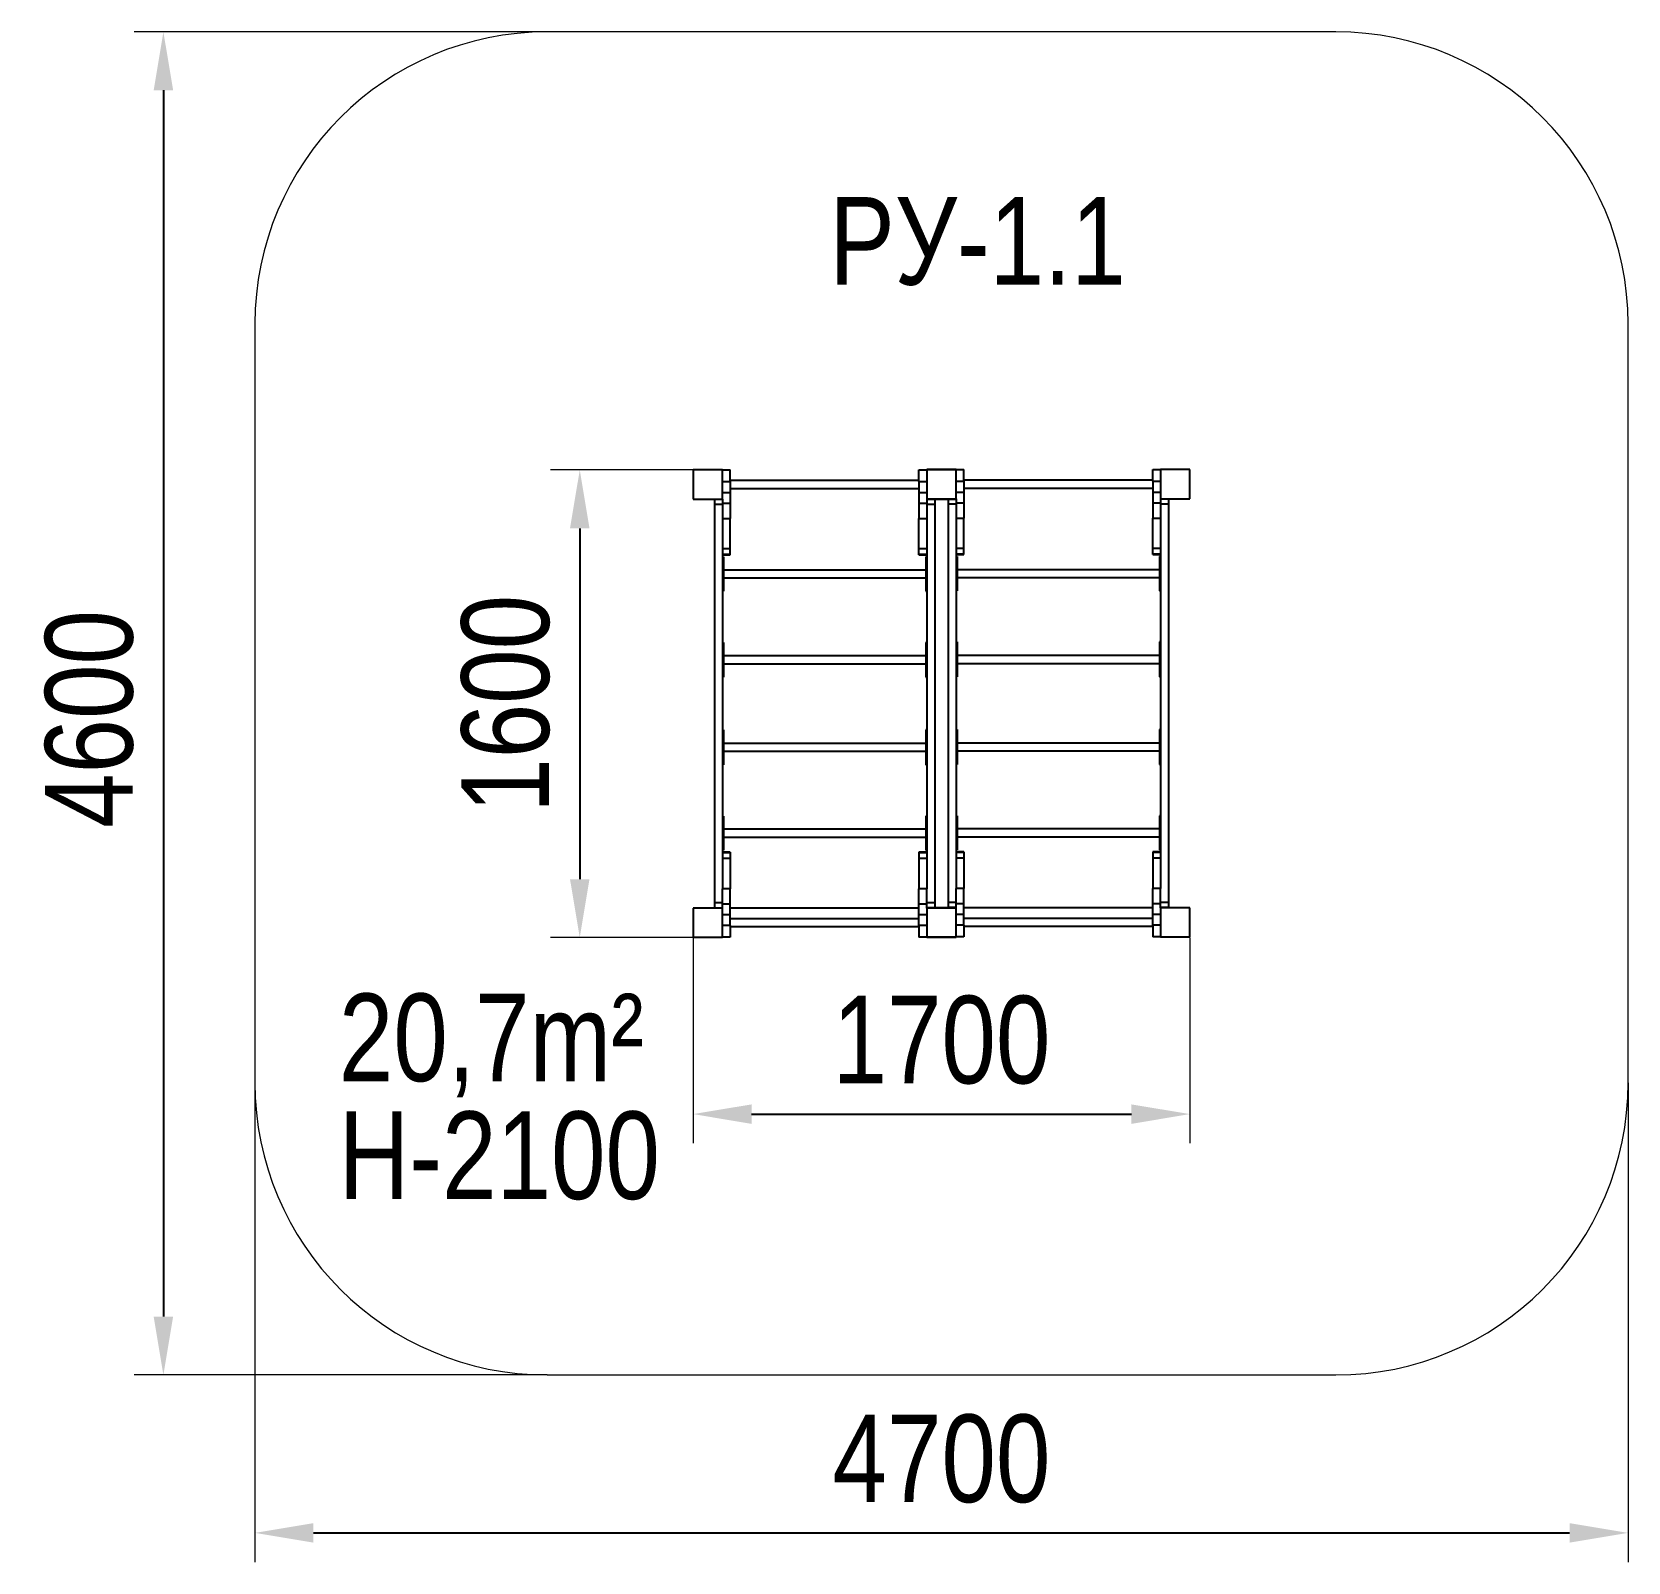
# Model space of a CAD drawing. Header units: millimetres. Extents: x -3023 to 2440, y -2886 to 2354.
import ezdxf

# ---------------------------------------------------------------- set-up
doc = ezdxf.new("R2010")
doc.units = ezdxf.units.MM
for name, color, linetype in [('DIKOM_АРТИКУЛ', 7, 'Continuous'), ('DIKOM_ЗОНА', 80, 'Continuous'), ('DIKOM_ОБЪЕКТ', 7, 'Continuous'), ('DIKOM_РАЗМЕР_ЗОНА', 7, 'Continuous'), ('DIKOM_РАЗМЕР_ОБЪЕКТА', 7, 'Continuous')]:
    doc.layers.add(name, color=color, linetype=linetype)
doc.styles.add('style1', font='arial.ttf', dxfattribs={"width": 0.8})
doc.dimstyles.new('1-50', dxfattribs={"dimtxt": 300, "dimasz": 200, "dimexe": 100, "dimexo": 0, "dimgap": 100, "dimtad": 1, "dimdec": 0, "dimtxsty": 'style1', "dimcen": 0, "dimclrd": 7, "dimclre": 7, "dimadec": 1, "dimazin": 2, "dimtfac": 1, "dimtdec": 0, "dimtmove": 0, "dimatfit": 3, "dimfxl": 0, "dimlwd": 25, "dimlwe": 18, "dimarcsym": 0})

# ---------------------------------------------------------------- blocks, each defined once
blk = doc.blocks.new('*D0')
at = {"layer": 'Defpoints', "color": 0, "transparency": 16777216}
for p in [(-760, 853.8), (-1148.1, -747.5), (-760, -747.5)]:
    blk.add_point(p, dxfattribs=at)
at = {"layer": 'DIKOM_РАЗМЕР_ОБЪЕКТА', "color": 7, "lineweight": 18, "transparency": 16777216}
for p, q in [((-760, 853.8), (-1248.1, 853.8)), ((-760, -747.5), (-1248.1, -747.5))]:
    blk.add_line(p, q, dxfattribs=at)
at = {"layer": 'DIKOM_РАЗМЕР_ОБЪЕКТА', "color": 7, "lineweight": 25, "transparency": 16777216}
blk.add_line((-1148.1, 653.8), (-1148.1, -547.5), dxfattribs=at)
at = {"layer": 'DIKOM_РАЗМЕР_ОБЪЕКТА', "color": 7, "transparency": 16777216}
for points in [[(-1181.5, 653.8), (-1114.8, 653.8), (-1148.1, 853.8)], [(-1181.5, -547.5), (-1114.8, -547.5), (-1148.1, -747.5)]]:
    blk.add_solid(points, dxfattribs=at)
at = {"layer": 'DIKOM_РАЗМЕР_ОБЪЕКТА', "color": 0, "transparency": 16777216, "insert": (-1401.3, 53.1), "char_height": 300, "attachment_point": 5, "rotation": 90, "style": 'style1'}
blk.add_mtext('1600', dxfattribs=at)
blk = doc.blocks.new('*D1')
at = {"layer": 'Defpoints', "color": 0, "transparency": 16777216}
for p in [(-760, -747.5), (940, -747.5), (940, -1351.9)]:
    blk.add_point(p, dxfattribs=at)
at = {"layer": 'DIKOM_РАЗМЕР_ОБЪЕКТА', "color": 7, "lineweight": 18, "transparency": 16777216}
for p, q in [((-760, -747.5), (-760, -1451.9)), ((940, -747.5), (940, -1451.9))]:
    blk.add_line(p, q, dxfattribs=at)
at = {"layer": 'DIKOM_РАЗМЕР_ОБЪЕКТА', "color": 7, "lineweight": 25, "transparency": 16777216}
blk.add_line((-560, -1351.9), (740, -1351.9), dxfattribs=at)
at = {"layer": 'DIKOM_РАЗМЕР_ОБЪЕКТА', "color": 7, "transparency": 16777216}
for points in [[(-560, -1318.6), (-560, -1385.3), (-760, -1351.9)], [(740, -1318.6), (740, -1385.3), (940, -1351.9)]]:
    blk.add_solid(points, dxfattribs=at)
at = {"layer": 'DIKOM_РАЗМЕР_ОБЪЕКТА', "color": 0, "transparency": 16777216, "insert": (90, -1098.8), "char_height": 300, "attachment_point": 5, "style": 'style1'}
blk.add_mtext('1700', dxfattribs=at)
blk = doc.blocks.new('*D2')
at = {"layer": 'Defpoints', "color": 0, "transparency": 16777216}
for p in [(-1260, 2353.8), (-2573.2, -2245.1), (-1260, -2245.1)]:
    blk.add_point(p, dxfattribs=at)
at = {"layer": 'DIKOM_РАЗМЕР_ЗОНА', "color": 7, "lineweight": 18, "transparency": 16777216}
for p, q in [((-1260, 2353.8), (-2673.2, 2353.8)), ((-1260, -2245.1), (-2673.2, -2245.1))]:
    blk.add_line(p, q, dxfattribs=at)
at = {"layer": 'DIKOM_РАЗМЕР_ЗОНА', "color": 7, "lineweight": 25, "transparency": 16777216}
blk.add_line((-2573.2, 2153.8), (-2573.2, -2045.1), dxfattribs=at)
at = {"layer": 'DIKOM_РАЗМЕР_ЗОНА', "color": 7, "transparency": 16777216}
for points in [[(-2606.5, 2153.8), (-2539.8, 2153.8), (-2573.2, 2353.8)], [(-2606.5, -2045.1), (-2539.8, -2045.1), (-2573.2, -2245.1)]]:
    blk.add_solid(points, dxfattribs=at)
at = {"layer": 'DIKOM_РАЗМЕР_ЗОНА', "color": 0, "transparency": 16777216, "insert": (-2826.3, 1.3), "char_height": 300, "attachment_point": 5, "rotation": 90, "style": 'style1'}
blk.add_mtext('4600', dxfattribs=at)
blk = doc.blocks.new('*D3')
at = {"layer": 'Defpoints', "color": 0, "transparency": 16777216}
for p in [(-2260, -1245.1), (2440, -1245.1), (2440, -2785.9)]:
    blk.add_point(p, dxfattribs=at)
at = {"layer": 'DIKOM_РАЗМЕР_ЗОНА', "color": 7, "lineweight": 18, "transparency": 16777216}
for p, q in [((-2260, -1245.1), (-2260, -2885.9)), ((2440, -1245.1), (2440, -2885.9))]:
    blk.add_line(p, q, dxfattribs=at)
at = {"layer": 'DIKOM_РАЗМЕР_ЗОНА', "color": 7, "lineweight": 25, "transparency": 16777216}
blk.add_line((-2060, -2785.9), (2240, -2785.9), dxfattribs=at)
at = {"layer": 'DIKOM_РАЗМЕР_ЗОНА', "color": 7, "transparency": 16777216}
for points in [[(-2060, -2752.6), (-2060, -2819.3), (-2260, -2785.9)], [(2240, -2752.6), (2240, -2819.3), (2440, -2785.9)]]:
    blk.add_solid(points, dxfattribs=at)
at = {"layer": 'DIKOM_РАЗМЕР_ЗОНА', "color": 0, "transparency": 16777216, "insert": (90, -2532.8), "char_height": 300, "attachment_point": 5, "style": 'style1'}
blk.add_mtext('4700', dxfattribs=at)

msp = doc.modelspace()

# ---------------------------------------------------------------- linework, layer by layer
at = {"layer": 'DIKOM_ЗОНА', "color": 3, "lineweight": 15}
for p, q in [((1440, 2353.8), (-1260, 2353.8)), ((-2260, 1353.8), (-2260, -1245.1)), ((2440, -1245.1), (2440, 1353.8)), ((-1260, -2245.1), (1440, -2245.1))]:
    msp.add_line(p, q, dxfattribs=at)
for centre, start, end in [((-1260, 1353.8), 90, 180), ((1440, 1353.8), 0, 90), ((-1260, -1245.1), 180, 270), ((1440, -1245.1), 270, 0)]:
    msp.add_arc(centre, 1000, start, end, dxfattribs=at)
at = {"layer": 'DIKOM_ОБЪЕКТ'}
for p, q in [((-760, 853.8), (-760, 753.8)), ((-660, 853.8), (-760, 853.8)), ((-660, 853.8), (-633, 853.8)), ((-660, 753.8), (-660, 853.8)), ((-633, 813.8), (-633, 853.8)), ((13, 853.8), (40, 853.8)), ((13, 813.8), (13, 853.8)), ((40, 855.1), (40, 755.1)), ((140, 855.1), (40, 855.1)), ((40, 853.8), (40, 753.8)), ((140, 853.8), (40, 853.8)), ((140, 855.1), (167, 855.1)), ((140, 755.1), (140, 855.1)), ((140, 753.8), (140, 853.8)), ((167, 815.1), (167, 855.1)), ((813, 855.1), (840, 855.1)), ((813, 815.1), (813, 855.1)), ((840, 855.1), (840, 755.1)), ((940, 855.1), (840, 855.1)), ((940, 755.1), (940, 855.1)), ((-660, 813.8), (-633, 813.8)), ((-660, 776.9), (-633, 776.9)), ((13, 817.3), (-633, 817.3)), ((-633, 813.8), (-633, 776.9)), ((-633, 790.3), (13, 790.3)), ((-633, 776.9), (-633, 740.2)), ((13, 813.8), (40, 813.8)), ((13, 813.8), (13, 776.9)), ((13, 776.9), (40, 776.9)), ((13, 776.9), (13, 740.2)), ((140, 815.1), (167, 815.1)), ((140, 778.2), (167, 778.2)), ((813, 818.6), (167, 818.6)), ((167, 815.1), (167, 778.2)), ((167, 791.6), (813, 791.6)), ((167, 778.2), (167, 741.5)), ((813, 815.1), (840, 815.1)), ((813, 815.1), (813, 778.2)), ((813, 778.2), (840, 778.2)), ((813, 778.2), (813, 741.5)), ((-760, 753.8), (-660, 753.8)), ((-687, 753.8), (-687, 735.7)), ((-660, 735.7), (-687, 735.7)), ((-687, 735.7), (-687, -628)), ((-660, 753.8), (-660, 740.2)), ((-660, 740.2), (-633, 740.2)), ((-660, 740.2), (-660, 689.5)), ((-633, 740.2), (-633, 687.9)), ((13, 740.2), (40, 740.2)), ((13, 740.2), (13, 687.9)), ((40, 755.1), (140, 755.1)), ((40, 753.8), (40, 740.2)), ((40, 753.8), (140, 753.8)), ((40, 740.2), (40, 689.5)), ((67, 735.7), (40, 735.7)), ((67, 753.8), (67, 735.7)), ((67, 735.7), (67, -628)), ((113, 755.1), (113, 736.9)), ((140, 736.9), (113, 736.9)), ((113, 736.9), (113, -626.8)), ((140, 755.1), (140, 741.5)), ((140, 741.5), (167, 741.5)), ((140, 741.5), (140, 690.7)), ((167, 741.5), (167, 689.1)), ((813, 741.5), (840, 741.5)), ((813, 741.5), (813, 689.1)), ((840, 755.1), (840, 741.5)), ((840, 755.1), (940, 755.1)), ((840, 741.5), (840, 690.7)), ((867, 736.9), (840, 736.9)), ((867, 755.1), (867, 736.9)), ((867, 736.9), (867, -626.8)), ((-660, 689.5), (-660, -577.1)), ((-660, 687.9), (-633, 687.9)), ((-633, 584.7), (-633, 687.9)), ((13, 584.7), (13, 687.9)), ((13, 687.9), (40, 687.9)), ((40, 689.5), (40, -577.1)), ((140, 690.7), (140, -575.9)), ((140, 689.1), (167, 689.1)), ((167, 586), (167, 689.1)), ((813, 586), (813, 689.1)), ((813, 689.1), (840, 689.1)), ((840, 690.7), (840, -575.9)), ((-660, 584.7), (-633, 584.7)), ((-660, 565.1), (-633, 565.1)), ((-660, 562.8), (-633, 562.8)), ((-656, 556.1), (-660, 556.1)), ((-656, 556.1), (-656, 541.2)), ((-633, 565.1), (-633, 584.7)), ((-633, 562.8), (-633, 565.1)), ((13, 584.7), (40, 584.7)), ((13, 565.1), (13, 584.7)), ((13, 565.1), (40, 565.1)), ((13, 562.8), (13, 565.1)), ((13, 562.8), (40, 562.8)), ((40, 556.1), (36, 556.1)), ((36, 556.1), (36, 541.2)), ((140, 586), (167, 586)), ((140, 566.3), (167, 566.3)), ((140, 564), (167, 564)), ((144, 557.3), (140, 557.3)), ((144, 557.3), (144, 542.5)), ((167, 566.3), (167, 586)), ((167, 564), (167, 566.3)), ((813, 586), (840, 586)), ((813, 566.3), (813, 586)), ((813, 566.3), (840, 566.3)), ((813, 564), (813, 566.3)), ((813, 564), (840, 564)), ((840, 557.3), (836, 557.3)), ((836, 557.3), (836, 542.5)), ((-656, 541.2), (-660, 541.2)), ((-656, 541.2), (-656, 463.9)), ((36, 510.9), (-656, 510.9)), ((40, 541.2), (36, 541.2)), ((36, 541.2), (36, 463.9)), ((144, 542.5), (140, 542.5)), ((144, 542.5), (144, 465.2)), ((836, 512.2), (144, 512.2)), ((840, 542.5), (836, 542.5)), ((836, 542.5), (836, 465.2)), ((-656, 463.9), (-660, 463.9)), ((-660, 438.8), (-656, 438.8)), ((-656, 483.9), (36, 483.9)), ((-656, 463.9), (-656, 438.8)), ((40, 463.9), (36, 463.9)), ((36, 463.9), (36, 438.8)), ((36, 438.8), (40, 438.8)), ((144, 465.2), (140, 465.2)), ((140, 440), (144, 440)), ((144, 485.2), (836, 485.2)), ((144, 465.2), (144, 440)), ((840, 465.2), (836, 465.2)), ((836, 465.2), (836, 440)), ((836, 440), (840, 440)), ((-656, 263.5), (-660, 263.5)), ((-656, 245.1), (-660, 245.1)), ((-656, 263.5), (-656, 245.1)), ((-656, 245.1), (-656, 165.3)), ((40, 263.5), (36, 263.5)), ((36, 263.5), (36, 245.1)), ((40, 245.1), (36, 245.1)), ((36, 245.1), (36, 165.3)), ((144, 264.8), (140, 264.8)), ((144, 246.3), (140, 246.3)), ((144, 264.8), (144, 246.3)), ((144, 246.3), (144, 166.6)), ((840, 264.8), (836, 264.8)), ((836, 264.8), (836, 246.3)), ((840, 246.3), (836, 246.3)), ((836, 246.3), (836, 166.6)), ((-656, 165.3), (-660, 165.3)), ((36, 217.1), (-656, 217.1)), ((-656, 190.1), (36, 190.1)), ((-656, 165.3), (-656, 143.8)), ((40, 165.3), (36, 165.3)), ((36, 165.3), (36, 143.8)), ((144, 166.6), (140, 166.6)), ((836, 218.4), (144, 218.4)), ((144, 191.4), (836, 191.4)), ((144, 166.6), (144, 145)), ((840, 166.6), (836, 166.6)), ((836, 166.6), (836, 145)), ((-660, 143.8), (-656, 143.8)), ((36, 143.8), (40, 143.8)), ((140, 145), (144, 145)), ((836, 145), (840, 145)), ((-656, -36.2), (-660, -36.2)), ((-656, -36.2), (-656, -57.8)), ((40, -36.2), (36, -36.2)), ((36, -36.2), (36, -57.8)), ((144, -35), (140, -35)), ((144, -35), (144, -56.6)), ((840, -35), (836, -35)), ((836, -35), (836, -56.6)), ((-656, -57.8), (-660, -57.8)), ((-656, -57.8), (-656, -137.6)), ((36, -82.6), (-656, -82.6)), ((40, -57.8), (36, -57.8)), ((36, -57.8), (36, -137.6)), ((144, -56.6), (140, -56.6)), ((144, -56.6), (144, -136.3)), ((836, -81.4), (144, -81.4)), ((144, -108.4), (836, -108.4)), ((840, -56.6), (836, -56.6)), ((836, -56.6), (836, -136.3)), ((-656, -137.6), (-660, -137.6)), ((-660, -156), (-656, -156)), ((-656, -109.6), (36, -109.6)), ((-656, -137.6), (-656, -156)), ((40, -137.6), (36, -137.6)), ((36, -137.6), (36, -156)), ((36, -156), (40, -156)), ((144, -136.3), (140, -136.3)), ((140, -154.7), (144, -154.7)), ((144, -136.3), (144, -154.7)), ((840, -136.3), (836, -136.3)), ((836, -136.3), (836, -154.7)), ((836, -154.7), (840, -154.7)), ((-656, -331.2), (-660, -331.2)), ((-656, -356.4), (-660, -356.4)), ((-656, -331.2), (-656, -356.4)), ((-656, -356.4), (-656, -433.7)), ((36, -376.4), (-656, -376.4)), ((40, -331.2), (36, -331.2)), ((36, -331.2), (36, -356.4)), ((40, -356.4), (36, -356.4)), ((36, -356.4), (36, -433.7)), ((144, -330), (140, -330)), ((144, -355.2), (140, -355.2)), ((144, -330), (144, -355.2)), ((144, -355.2), (144, -432.5)), ((836, -375.2), (144, -375.2)), ((840, -330), (836, -330)), ((836, -330), (836, -355.2)), ((840, -355.2), (836, -355.2)), ((836, -355.2), (836, -432.5)), ((-656, -433.7), (-660, -433.7)), ((-656, -403.4), (36, -403.4)), ((-656, -433.7), (-656, -448.5)), ((40, -433.7), (36, -433.7)), ((36, -433.7), (36, -448.5)), ((144, -432.5), (140, -432.5)), ((144, -402.2), (836, -402.2)), ((144, -432.5), (144, -447.3)), ((840, -432.5), (836, -432.5)), ((836, -432.5), (836, -447.3)), ((-660, -448.5), (-656, -448.5)), ((-633, -455.3), (-660, -455.3)), ((-633, -457.6), (-660, -457.6)), ((-633, -477.2), (-660, -477.2)), ((-633, -455.3), (-633, -457.6)), ((-633, -457.6), (-633, -477.2)), ((-633, -477.2), (-633, -580.4)), ((40, -455.3), (13, -455.3)), ((13, -455.3), (13, -457.6)), ((40, -457.6), (13, -457.6)), ((13, -457.6), (13, -477.2)), ((40, -477.2), (13, -477.2)), ((13, -477.2), (13, -580.4)), ((36, -448.5), (40, -448.5)), ((140, -447.3), (144, -447.3)), ((167, -454), (140, -454)), ((167, -456.3), (140, -456.3)), ((167, -476), (140, -476)), ((167, -454), (167, -456.3)), ((167, -456.3), (167, -476)), ((167, -476), (167, -579.1)), ((840, -454), (813, -454)), ((813, -454), (813, -456.3)), ((840, -456.3), (813, -456.3)), ((813, -456.3), (813, -476)), ((840, -476), (813, -476)), ((813, -476), (813, -579.1)), ((836, -447.3), (840, -447.3)), ((-660, -577.1), (-660, -580.4)), ((-633, -580.4), (-660, -580.4)), ((-660, -632.7), (-660, -580.4)), ((-633, -632.7), (-633, -580.4)), ((40, -580.4), (13, -580.4)), ((13, -632.7), (13, -580.4)), ((40, -577.1), (40, -580.4)), ((40, -632.7), (40, -580.4)), ((140, -575.9), (140, -579.1)), ((167, -579.1), (140, -579.1)), ((140, -631.5), (140, -579.1)), ((167, -631.5), (167, -579.1)), ((840, -579.1), (813, -579.1)), ((813, -631.5), (813, -579.1)), ((840, -575.9), (840, -579.1)), ((840, -631.5), (840, -579.1)), ((-760, -646.3), (-760, -746.3)), ((-660, -646.3), (-760, -646.3)), ((-660, -628), (-687, -628)), ((-687, -628), (-687, -646.2)), ((-660, -646.2), (-687, -646.2)), ((-633, -632.7), (-660, -632.7)), ((-660, -646.3), (-660, -632.7)), ((-660, -746.3), (-660, -646.3)), ((-633, -669.4), (-633, -632.7)), ((13, -646.3), (-633, -646.3)), ((40, -632.7), (13, -632.7)), ((13, -669.4), (13, -632.7)), ((67, -628), (40, -628)), ((40, -646.3), (40, -632.7)), ((40, -645.1), (40, -745.1)), ((140, -645.1), (40, -645.1)), ((67, -646.2), (40, -646.2)), ((40, -646.3), (40, -746.3)), ((140, -646.3), (40, -646.3)), ((67, -628), (67, -646.2)), ((140, -626.8), (113, -626.8)), ((113, -626.8), (113, -644.9)), ((140, -644.9), (113, -644.9)), ((167, -631.5), (140, -631.5)), ((140, -645.1), (140, -631.5)), ((140, -745.1), (140, -645.1)), ((140, -746.3), (140, -646.3)), ((167, -668.2), (167, -631.5)), ((813, -645.1), (167, -645.1)), ((840, -631.5), (813, -631.5)), ((813, -668.2), (813, -631.5)), ((867, -626.8), (840, -626.8)), ((840, -645.1), (840, -631.5)), ((867, -644.9), (840, -644.9)), ((840, -645.1), (840, -745.1)), ((940, -645.1), (840, -645.1)), ((867, -626.8), (867, -644.9)), ((940, -745.1), (940, -645.1)), ((-633, -669.4), (-660, -669.4)), ((-633, -706.3), (-660, -706.3)), ((-633, -706.3), (-633, -669.4)), ((13, -682.8), (-633, -682.8)), ((-633, -706.3), (-633, -746.3)), ((-633, -709.8), (13, -709.8)), ((40, -669.4), (13, -669.4)), ((13, -706.3), (13, -669.4)), ((40, -706.3), (13, -706.3)), ((13, -706.3), (13, -746.3)), ((167, -668.2), (140, -668.2)), ((167, -705.1), (140, -705.1)), ((167, -705.1), (167, -668.2)), ((813, -681.6), (167, -681.6)), ((167, -705.1), (167, -745.1)), ((167, -708.6), (813, -708.6)), ((840, -668.2), (813, -668.2)), ((813, -705.1), (813, -668.2)), ((840, -705.1), (813, -705.1)), ((813, -705.1), (813, -745.1)), ((-760, -747.5), (-760, -746.3)), ((-760, -746.3), (-660, -746.3)), ((-633, -746.3), (-660, -746.3)), ((40, -746.3), (13, -746.3)), ((40, -746.3), (40, -745.1)), ((40, -745.1), (140, -745.1)), ((40, -746.3), (140, -746.3)), ((167, -745.1), (140, -745.1)), ((840, -745.1), (813, -745.1)), ((840, -745.1), (940, -745.1))]:
    msp.add_line(p, q, dxfattribs=at)

# ---------------------------------------------------------------- texts
at = {"layer": 'DIKOM_АРТИКУЛ', "color": 7, "linetype": 'Continuous', "lineweight": 15, "insert": (-293.6, 1788.2), "char_height": 300, "width": 1667.537, "attachment_point": 1, "style": 'style1'}
msp.add_mtext('{\\fArial|b0|i0|c204|p34;РУ}-1.1', dxfattribs=at)
at = {"layer": 'DIKOM_РАЗМЕР_ОБЪЕКТА', "char_height": 300, "width": 5885.531, "attachment_point": 1, "style": 'style1'}
for s, insert in [('{\\fArial|b0|i0|c204|p34;2}0{\\fArial|b0|i0|c204|p34;,}7m²', (-1972.5, -939.2)), ('H-2100', (-1973.1, -1342.8))]:
    msp.add_mtext(s, dxfattribs=dict(at, insert=insert))

# ---------------------------------------------------------------- dimensions: what is measured, and where the dimension line sits
at = {"layer": 'DIKOM_РАЗМЕР_ЗОНА'}
dim = msp.add_linear_dim(base=(-2573.2, -2245.1), p1=(-1260, 2353.8), p2=(-1260, -2245.1), angle=90, text='4600', dimstyle='1-50', dxfattribs=at)
dim.commit()
dim.dimension.update_dxf_attribs({"geometry": '*D2', "text_midpoint": (-2573.2, 1.3), "dimtype": 160})
dim = msp.add_linear_dim(base=(2440, -2785.9), p1=(-2260, -1245.1), p2=(2440, -1245.1), dimstyle='1-50', dxfattribs=at)
dim.commit()
dim.dimension.update_dxf_attribs({"geometry": '*D3', "text_midpoint": (90, -2785.9), "dimtype": 160})
at = {"layer": 'DIKOM_РАЗМЕР_ОБЪЕКТА'}
dim = msp.add_linear_dim(base=(-1148.1, -747.5), p1=(-760, 853.8), p2=(-760, -747.5), angle=90, text='1600', dimstyle='1-50', dxfattribs=at)
dim.commit()
dim.dimension.update_dxf_attribs({"geometry": '*D0', "text_midpoint": (-1148.1, 53.1), "dimtype": 160})
dim = msp.add_linear_dim(base=(940, -1351.9), p1=(-760, -747.5), p2=(940, -747.5), dimstyle='1-50', dxfattribs=at)
dim.commit()
dim.dimension.update_dxf_attribs({"geometry": '*D1', "text_midpoint": (90, -1351.9), "dimtype": 160})

doc.saveas('drawing.dxf')
